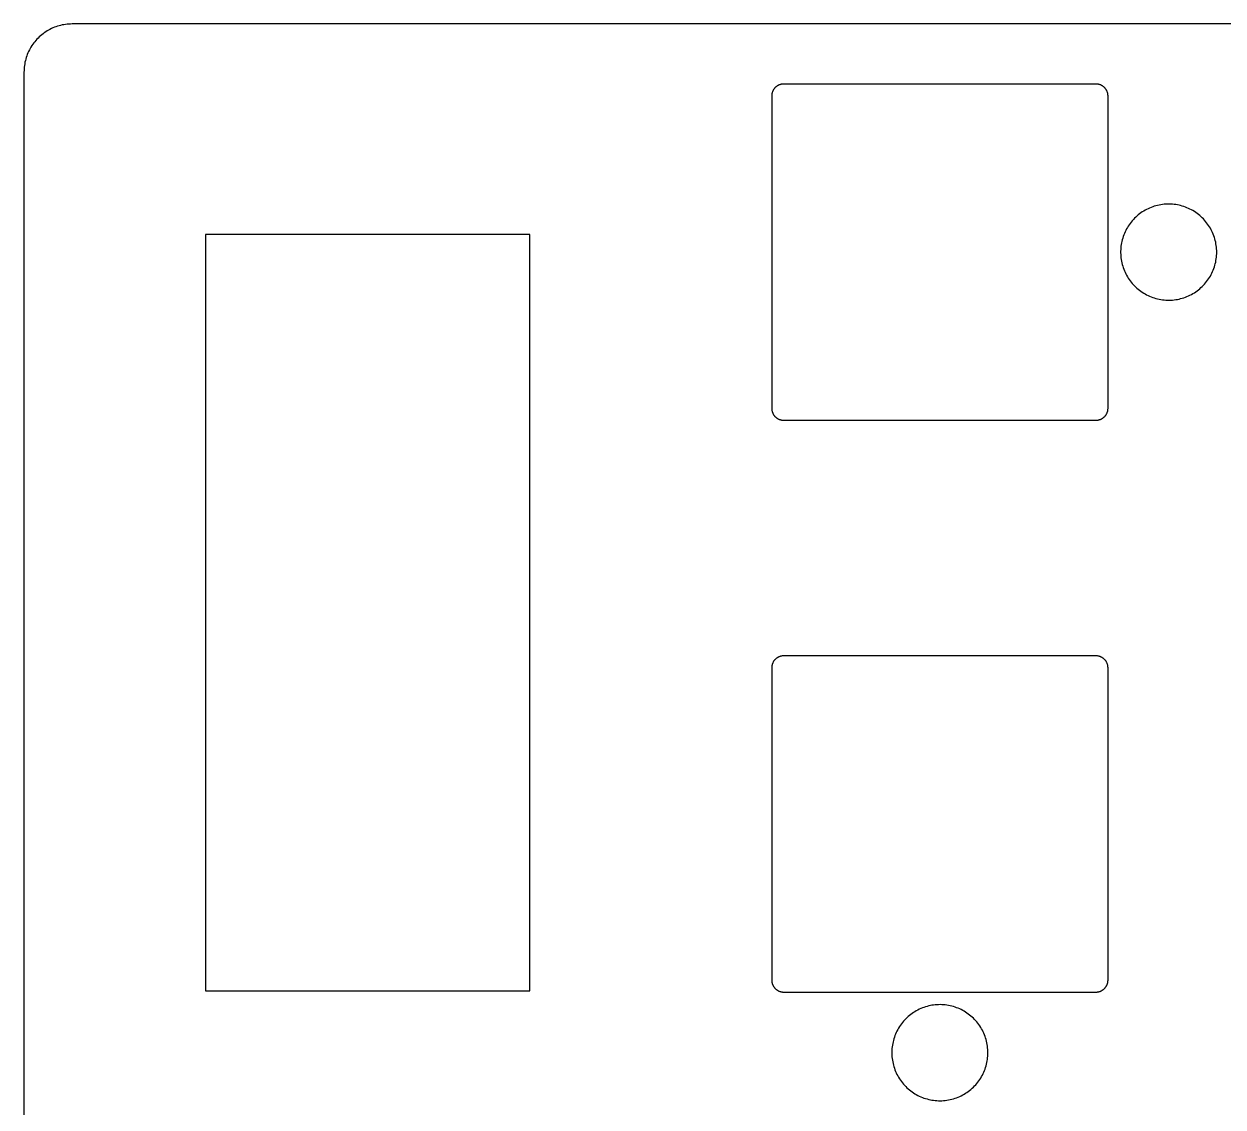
# Model space of a CAD drawing. Header units: millimetres. Extents: x 93 to 198, y -211 to -92.
# Drawn here: x 93.28 to 143.19, y -137.51 to -92.41 of the extents above; entities that cross this region are included whole.
import ezdxf

# ---------------------------------------------------------------- set-up
doc = ezdxf.new("R2010")
doc.units = ezdxf.units.MM
doc.layers.add('switch_plate', color=18, linetype='Continuous', true_color=0x000000)

msp = doc.modelspace()

# ---------------------------------------------------------------- linework, layer by layer
at = {"layer": 'switch_plate'}
for p, q in [((94.072, -92.821), (94.018, -92.863)), ((94.127, -92.781), (94.072, -92.821)), ((94.183, -92.742), (94.127, -92.781)), ((94.241, -92.706), (94.183, -92.742)), ((94.3, -92.671), (94.241, -92.706)), ((94.36, -92.639), (94.3, -92.671)), ((94.421, -92.609), (94.36, -92.639)), ((94.483, -92.58), (94.421, -92.609)), ((94.546, -92.554), (94.483, -92.58)), ((94.61, -92.53), (94.546, -92.554)), ((94.675, -92.508), (94.61, -92.53)), ((94.74, -92.489), (94.675, -92.508)), ((94.807, -92.472), (94.74, -92.489)), ((94.873, -92.457), (94.807, -92.472)), ((94.94, -92.444), (94.873, -92.457)), ((95.008, -92.433), (94.94, -92.444)), ((95.076, -92.425), (95.008, -92.433)), ((95.144, -92.419), (95.076, -92.425)), ((95.212, -92.416), (95.144, -92.419)), ((95.28, -92.415), (95.212, -92.416)), ((196.055, -92.415), (95.28, -92.415)), ((93.608, -93.318), (93.571, -93.376)), ((93.646, -93.261), (93.608, -93.318)), ((93.686, -93.206), (93.646, -93.261)), ((93.729, -93.153), (93.686, -93.206)), ((93.773, -93.1), (93.729, -93.153)), ((93.818, -93.05), (93.773, -93.1)), ((93.866, -93.001), (93.818, -93.05)), ((93.915, -92.953), (93.866, -93.001)), ((93.966, -92.907), (93.915, -92.953)), ((94.018, -92.863), (93.966, -92.907)), ((93.374, -93.81), (93.354, -93.875)), ((93.396, -93.745), (93.374, -93.81)), ((93.419, -93.681), (93.396, -93.745)), ((93.446, -93.618), (93.419, -93.681)), ((93.474, -93.556), (93.446, -93.618)), ((93.504, -93.495), (93.474, -93.556)), ((93.537, -93.435), (93.504, -93.495)), ((93.571, -93.376), (93.537, -93.435)), ((93.285, -94.278), (93.281, -94.346)), ((93.291, -94.21), (93.285, -94.278)), ((93.299, -94.142), (93.291, -94.21)), ((93.309, -94.075), (93.299, -94.142)), ((93.322, -94.008), (93.309, -94.075)), ((93.337, -93.941), (93.322, -94.008)), ((93.354, -93.875), (93.337, -93.941)), ((93.281, -94.346), (93.28, -94.415)), ((93.28, -94.415), (93.28, -209.427)), ((139.718, -100.324), (139.664, -100.367)), ((139.774, -100.283), (139.718, -100.324)), ((139.832, -100.243), (139.774, -100.283)), ((139.89, -100.206), (139.832, -100.243)), ((139.95, -100.171), (139.89, -100.206)), ((140.011, -100.138), (139.95, -100.171)), ((140.073, -100.107), (140.011, -100.138)), ((140.137, -100.079), (140.073, -100.107)), ((140.201, -100.052), (140.137, -100.079)), ((140.266, -100.028), (140.201, -100.052)), ((140.332, -100.006), (140.266, -100.028)), ((140.398, -99.987), (140.332, -100.006)), ((140.466, -99.969), (140.398, -99.987)), ((140.533, -99.954), (140.466, -99.969)), ((140.602, -99.942), (140.533, -99.954)), ((140.67, -99.932), (140.602, -99.942)), ((140.739, -99.924), (140.67, -99.932)), ((140.809, -99.918), (140.739, -99.924)), ((140.878, -99.915), (140.809, -99.918)), ((140.947, -99.915), (140.878, -99.915)), ((141.017, -99.917), (140.947, -99.915)), ((141.086, -99.921), (141.017, -99.917)), ((141.155, -99.927), (141.086, -99.921)), ((141.224, -99.936), (141.155, -99.927)), ((141.293, -99.948), (141.224, -99.936)), ((141.361, -99.962), (141.293, -99.948)), ((141.428, -99.978), (141.361, -99.962)), ((141.495, -99.996), (141.428, -99.978)), ((141.561, -100.017), (141.495, -99.996)), ((141.627, -100.04), (141.561, -100.017)), ((141.691, -100.065), (141.627, -100.04)), ((141.755, -100.093), (141.691, -100.065)), ((141.818, -100.123), (141.755, -100.093)), ((141.88, -100.154), (141.818, -100.123)), ((141.94, -100.188), (141.88, -100.154)), ((141.999, -100.225), (141.94, -100.188)), ((142.057, -100.263), (141.999, -100.225)), ((142.114, -100.303), (142.057, -100.263)), ((142.169, -100.345), (142.114, -100.303)), ((139.288, -100.773), (139.249, -100.831)), ((139.328, -100.717), (139.288, -100.773)), ((139.371, -100.662), (139.328, -100.717)), ((139.415, -100.609), (139.371, -100.662)), ((139.462, -100.557), (139.415, -100.609)), ((139.51, -100.507), (139.462, -100.557)), ((139.559, -100.458), (139.51, -100.507)), ((139.611, -100.412), (139.559, -100.458)), ((139.664, -100.367), (139.611, -100.412)), ((142.223, -100.389), (142.169, -100.345)), ((142.275, -100.435), (142.223, -100.389)), ((142.326, -100.482), (142.275, -100.435)), ((142.375, -100.532), (142.326, -100.482)), ((142.422, -100.582), (142.375, -100.532)), ((142.467, -100.635), (142.422, -100.582)), ((142.511, -100.689), (142.467, -100.635)), ((142.552, -100.745), (142.511, -100.689)), ((142.592, -100.802), (142.552, -100.745)), ((142.629, -100.86), (142.592, -100.802)), ((114.343, -101.178, 4.615), (100.843, -101.178, 4.615)), ((100.843, -101.178, 4.615), (100.843, -132.678, 4.615)), ((114.343, -132.678, 4.615), (114.343, -101.178, 4.615)), ((139.038, -101.267), (139.016, -101.333)), ((139.061, -101.202), (139.038, -101.267)), ((139.087, -101.137), (139.061, -101.202)), ((139.115, -101.074), (139.087, -101.137)), ((139.146, -101.011), (139.115, -101.074)), ((139.178, -100.95), (139.146, -101.011)), ((139.213, -100.89), (139.178, -100.95)), ((139.249, -100.831), (139.213, -100.89)), ((142.665, -100.92), (142.629, -100.86)), ((142.698, -100.981), (142.665, -100.92)), ((142.73, -101.042), (142.698, -100.981)), ((142.759, -101.105), (142.73, -101.042)), ((142.786, -101.169), (142.759, -101.105)), ((142.811, -101.234), (142.786, -101.169)), ((142.833, -101.3), (142.811, -101.234)), ((142.853, -101.366), (142.833, -101.3)), ((138.933, -101.811), (138.93, -101.88)), ((138.938, -101.741), (138.933, -101.811)), ((138.945, -101.672), (138.938, -101.741)), ((138.954, -101.604), (138.945, -101.672)), ((138.966, -101.535), (138.954, -101.604)), ((138.981, -101.467), (138.966, -101.535)), ((138.997, -101.4), (138.981, -101.467)), ((139.016, -101.333), (138.997, -101.4)), ((142.871, -101.433), (142.853, -101.366)), ((142.887, -101.501), (142.871, -101.433)), ((142.9, -101.569), (142.887, -101.501)), ((142.911, -101.638), (142.9, -101.569)), ((142.919, -101.707), (142.911, -101.638)), ((142.925, -101.776), (142.919, -101.707)), ((142.929, -101.845), (142.925, -101.776)), ((138.93, -101.88), (138.93, -101.949)), ((138.93, -101.949), (138.933, -102.019)), ((138.933, -102.019), (138.938, -102.088)), ((138.938, -102.088), (138.945, -102.157)), ((138.945, -102.157), (138.954, -102.226)), ((138.954, -102.226), (138.966, -102.294)), ((138.966, -102.294), (138.981, -102.362)), ((142.887, -102.328), (142.9, -102.26)), ((142.9, -102.26), (142.911, -102.192)), ((142.911, -102.192), (142.919, -102.123)), ((142.919, -102.123), (142.925, -102.053)), ((142.925, -102.053), (142.929, -101.984)), ((142.93, -101.915), (142.929, -101.845)), ((142.929, -101.984), (142.93, -101.915)), ((138.981, -102.362), (138.997, -102.43)), ((138.997, -102.43), (139.016, -102.496)), ((139.016, -102.496), (139.038, -102.562)), ((139.038, -102.562), (139.061, -102.628)), ((139.061, -102.628), (139.087, -102.692)), ((139.087, -102.692), (139.115, -102.756)), ((139.115, -102.756), (139.146, -102.818)), ((139.146, -102.818), (139.178, -102.879)), ((142.698, -102.849), (142.73, -102.787)), ((142.73, -102.787), (142.759, -102.724)), ((142.759, -102.724), (142.786, -102.66)), ((142.786, -102.66), (142.811, -102.595)), ((142.811, -102.595), (142.833, -102.529)), ((142.833, -102.529), (142.853, -102.463)), ((142.853, -102.463), (142.871, -102.396)), ((142.871, -102.396), (142.887, -102.328)), ((139.178, -102.879), (139.213, -102.94)), ((139.213, -102.94), (139.249, -102.999)), ((139.249, -102.999), (139.288, -103.056)), ((139.288, -103.056), (139.328, -103.113)), ((139.328, -103.113), (139.371, -103.168)), ((139.371, -103.168), (139.415, -103.221)), ((139.415, -103.221), (139.462, -103.273)), ((139.462, -103.273), (139.51, -103.323)), ((142.326, -103.347), (142.375, -103.298)), ((142.375, -103.298), (142.422, -103.247)), ((142.422, -103.247), (142.467, -103.194)), ((142.467, -103.194), (142.511, -103.14)), ((142.511, -103.14), (142.552, -103.085)), ((142.552, -103.085), (142.592, -103.028)), ((142.592, -103.028), (142.629, -102.969)), ((142.629, -102.969), (142.665, -102.91)), ((142.665, -102.91), (142.698, -102.849)), ((139.51, -103.323), (139.559, -103.371)), ((139.559, -103.371), (139.611, -103.418)), ((139.611, -103.418), (139.664, -103.463)), ((139.664, -103.463), (139.718, -103.506)), ((139.718, -103.506), (139.774, -103.547)), ((139.774, -103.547), (139.832, -103.586)), ((139.832, -103.586), (139.89, -103.623)), ((139.89, -103.623), (139.95, -103.658)), ((139.95, -103.658), (140.011, -103.691)), ((140.011, -103.691), (140.073, -103.722)), ((140.073, -103.722), (140.137, -103.751)), ((140.137, -103.751), (140.201, -103.777)), ((140.201, -103.777), (140.266, -103.801)), ((140.266, -103.801), (140.332, -103.823)), ((141.495, -103.833), (141.561, -103.812)), ((141.561, -103.812), (141.627, -103.789)), ((141.627, -103.789), (141.691, -103.764)), ((141.691, -103.764), (141.755, -103.737)), ((141.755, -103.737), (141.818, -103.707)), ((141.818, -103.707), (141.88, -103.675)), ((141.88, -103.675), (141.94, -103.641)), ((141.94, -103.641), (141.999, -103.605)), ((141.999, -103.605), (142.057, -103.567)), ((142.057, -103.567), (142.114, -103.527)), ((142.114, -103.527), (142.169, -103.485)), ((142.169, -103.485), (142.223, -103.441)), ((142.223, -103.441), (142.275, -103.395)), ((142.275, -103.395), (142.326, -103.347)), ((140.332, -103.823), (140.398, -103.843)), ((140.398, -103.843), (140.466, -103.86)), ((140.466, -103.86), (140.533, -103.875)), ((140.533, -103.875), (140.602, -103.888)), ((140.602, -103.888), (140.67, -103.898)), ((140.67, -103.898), (140.739, -103.906)), ((140.739, -103.906), (140.809, -103.911)), ((140.809, -103.911), (140.878, -103.914)), ((140.878, -103.914), (140.947, -103.915)), ((140.947, -103.915), (141.017, -103.913)), ((141.017, -103.913), (141.086, -103.909)), ((141.086, -103.909), (141.155, -103.902)), ((141.155, -103.902), (141.224, -103.893)), ((141.224, -103.893), (141.293, -103.882)), ((141.293, -103.882), (141.361, -103.868)), ((141.361, -103.868), (141.428, -103.852)), ((141.428, -103.852), (141.495, -103.833)), ((100.843, -132.678, 4.615), (114.343, -132.678, 4.615)), ((131.215, -133.262, 0.8), (131.146, -133.269, 0.8)), ((131.284, -133.256, 0.8), (131.215, -133.262, 0.8)), ((131.353, -133.253, 0.8), (131.284, -133.256, 0.8)), ((131.423, -133.252, 0.8), (131.353, -133.253, 0.8)), ((131.492, -133.254, 0.8), (131.423, -133.252, 0.8)), ((131.561, -133.259, 0.8), (131.492, -133.254, 0.8)), ((131.63, -133.265, 0.8), (131.561, -133.259, 0.8)), ((131.699, -133.274, 0.8), (131.63, -133.265, 0.8)), ((130.086, -133.749, 0.8), (130.035, -133.796, 0.8)), ((130.139, -133.704, 0.8), (130.086, -133.749, 0.8)), ((130.193, -133.661, 0.8), (130.139, -133.704, 0.8)), ((130.249, -133.62, 0.8), (130.193, -133.661, 0.8)), ((130.307, -133.581, 0.8), (130.249, -133.62, 0.8)), ((130.365, -133.544, 0.8), (130.307, -133.581, 0.8)), ((130.425, -133.509, 0.8), (130.365, -133.544, 0.8)), ((130.486, -133.476, 0.8), (130.425, -133.509, 0.8)), ((130.549, -133.445, 0.8), (130.486, -133.476, 0.8)), ((130.612, -133.416, 0.8), (130.549, -133.445, 0.8)), ((130.676, -133.39, 0.8), (130.612, -133.416, 0.8)), ((130.741, -133.366, 0.8), (130.676, -133.39, 0.8)), ((130.807, -133.344, 0.8), (130.741, -133.366, 0.8)), ((130.874, -133.324, 0.8), (130.807, -133.344, 0.8)), ((130.941, -133.307, 0.8), (130.874, -133.324, 0.8)), ((131.009, -133.292, 0.8), (130.941, -133.307, 0.8)), ((131.077, -133.28, 0.8), (131.009, -133.292, 0.8)), ((131.146, -133.269, 0.8), (131.077, -133.28, 0.8)), ((131.768, -133.286, 0.8), (131.699, -133.274, 0.8)), ((131.836, -133.299, 0.8), (131.768, -133.286, 0.8)), ((131.903, -133.315, 0.8), (131.836, -133.299, 0.8)), ((131.97, -133.334, 0.8), (131.903, -133.315, 0.8)), ((132.036, -133.355, 0.8), (131.97, -133.334, 0.8)), ((132.102, -133.378, 0.8), (132.036, -133.355, 0.8)), ((132.167, -133.403, 0.8), (132.102, -133.378, 0.8)), ((132.23, -133.431, 0.8), (132.167, -133.403, 0.8)), ((132.293, -133.46, 0.8), (132.23, -133.431, 0.8)), ((132.355, -133.492, 0.8), (132.293, -133.46, 0.8)), ((132.415, -133.526, 0.8), (132.355, -133.492, 0.8)), ((132.475, -133.562, 0.8), (132.415, -133.526, 0.8)), ((132.533, -133.6, 0.8), (132.475, -133.562, 0.8)), ((132.589, -133.641, 0.8), (132.533, -133.6, 0.8)), ((132.644, -133.683, 0.8), (132.589, -133.641, 0.8)), ((132.698, -133.727, 0.8), (132.644, -133.683, 0.8)), ((132.75, -133.772, 0.8), (132.698, -133.727, 0.8)), ((129.688, -134.227, 0.8), (129.653, -134.288, 0.8)), ((129.724, -134.168, 0.8), (129.688, -134.227, 0.8)), ((129.763, -134.111, 0.8), (129.724, -134.168, 0.8)), ((129.804, -134.054, 0.8), (129.763, -134.111, 0.8)), ((129.846, -134, 0.8), (129.804, -134.054, 0.8)), ((129.891, -133.946, 0.8), (129.846, -134, 0.8)), ((129.937, -133.894, 0.8), (129.891, -133.946, 0.8)), ((129.985, -133.844, 0.8), (129.937, -133.894, 0.8)), ((130.035, -133.796, 0.8), (129.985, -133.844, 0.8)), ((132.801, -133.82, 0.8), (132.75, -133.772, 0.8)), ((132.85, -133.869, 0.8), (132.801, -133.82, 0.8)), ((132.897, -133.92, 0.8), (132.85, -133.869, 0.8)), ((132.942, -133.973, 0.8), (132.897, -133.92, 0.8)), ((132.986, -134.027, 0.8), (132.942, -133.973, 0.8)), ((133.027, -134.082, 0.8), (132.986, -134.027, 0.8)), ((133.067, -134.139, 0.8), (133.027, -134.082, 0.8)), ((133.105, -134.198, 0.8), (133.067, -134.139, 0.8)), ((133.14, -134.257, 0.8), (133.105, -134.198, 0.8)), ((133.174, -134.318, 0.8), (133.14, -134.257, 0.8)), ((129.473, -134.738, 0.8), (129.456, -134.805, 0.8)), ((129.492, -134.671, 0.8), (129.473, -134.738, 0.8)), ((129.513, -134.605, 0.8), (129.492, -134.671, 0.8)), ((129.537, -134.539, 0.8), (129.513, -134.605, 0.8)), ((129.563, -134.475, 0.8), (129.537, -134.539, 0.8)), ((129.591, -134.412, 0.8), (129.563, -134.475, 0.8)), ((129.621, -134.349, 0.8), (129.591, -134.412, 0.8)), ((129.653, -134.288, 0.8), (129.621, -134.349, 0.8)), ((133.205, -134.38, 0.8), (133.174, -134.318, 0.8)), ((133.234, -134.443, 0.8), (133.205, -134.38, 0.8)), ((133.261, -134.507, 0.8), (133.234, -134.443, 0.8)), ((133.286, -134.572, 0.8), (133.261, -134.507, 0.8)), ((133.308, -134.638, 0.8), (133.286, -134.572, 0.8)), ((133.329, -134.704, 0.8), (133.308, -134.638, 0.8)), ((133.347, -134.771, 0.8), (133.329, -134.704, 0.8)), ((129.408, -135.148, 0.8), (129.406, -135.218, 0.8)), ((129.406, -135.218, 0.8), (129.406, -135.287, 0.8)), ((129.413, -135.079, 0.8), (129.408, -135.148, 0.8)), ((129.42, -135.01, 0.8), (129.413, -135.079, 0.8)), ((129.43, -134.941, 0.8), (129.42, -135.01, 0.8)), ((129.442, -134.873, 0.8), (129.43, -134.941, 0.8)), ((129.456, -134.805, 0.8), (129.442, -134.873, 0.8)), ((133.362, -134.839, 0.8), (133.347, -134.771, 0.8)), ((133.375, -134.907, 0.8), (133.362, -134.839, 0.8)), ((133.386, -134.976, 0.8), (133.375, -134.907, 0.8)), ((133.394, -135.044, 0.8), (133.386, -134.976, 0.8)), ((133.4, -135.114, 0.8), (133.394, -135.044, 0.8)), ((133.404, -135.183, 0.8), (133.4, -135.114, 0.8)), ((133.405, -135.252, 0.8), (133.404, -135.183, 0.8)), ((133.404, -135.322, 0.8), (133.405, -135.252, 0.8)), ((129.406, -135.287, 0.8), (129.408, -135.356, 0.8)), ((129.408, -135.356, 0.8), (129.413, -135.426, 0.8)), ((129.413, -135.426, 0.8), (129.42, -135.495, 0.8)), ((129.42, -135.495, 0.8), (129.43, -135.564, 0.8)), ((129.43, -135.564, 0.8), (129.442, -135.632, 0.8)), ((129.442, -135.632, 0.8), (129.456, -135.7, 0.8)), ((129.456, -135.7, 0.8), (129.473, -135.767, 0.8)), ((133.329, -135.801, 0.8), (133.347, -135.734, 0.8)), ((133.347, -135.734, 0.8), (133.362, -135.666, 0.8)), ((133.362, -135.666, 0.8), (133.375, -135.598, 0.8)), ((133.375, -135.598, 0.8), (133.386, -135.529, 0.8)), ((133.386, -135.529, 0.8), (133.394, -135.46, 0.8)), ((133.394, -135.46, 0.8), (133.4, -135.391, 0.8)), ((133.4, -135.391, 0.8), (133.404, -135.322, 0.8)), ((129.473, -135.767, 0.8), (129.492, -135.834, 0.8)), ((129.492, -135.834, 0.8), (129.513, -135.9, 0.8)), ((129.513, -135.9, 0.8), (129.537, -135.965, 0.8)), ((129.537, -135.965, 0.8), (129.563, -136.03, 0.8)), ((129.563, -136.03, 0.8), (129.591, -136.093, 0.8)), ((129.591, -136.093, 0.8), (129.621, -136.156, 0.8)), ((129.621, -136.156, 0.8), (129.653, -136.217, 0.8)), ((129.653, -136.217, 0.8), (129.688, -136.277, 0.8)), ((133.105, -136.307, 0.8), (133.14, -136.247, 0.8)), ((133.14, -136.247, 0.8), (133.174, -136.187, 0.8)), ((133.174, -136.187, 0.8), (133.205, -136.125, 0.8)), ((133.205, -136.125, 0.8), (133.234, -136.062, 0.8)), ((133.234, -136.062, 0.8), (133.261, -135.998, 0.8)), ((133.261, -135.998, 0.8), (133.286, -135.933, 0.8)), ((133.286, -135.933, 0.8), (133.308, -135.867, 0.8)), ((133.308, -135.867, 0.8), (133.329, -135.801, 0.8)), ((129.688, -136.277, 0.8), (129.724, -136.336, 0.8)), ((129.724, -136.336, 0.8), (129.763, -136.394, 0.8)), ((129.763, -136.394, 0.8), (129.804, -136.45, 0.8)), ((129.804, -136.45, 0.8), (129.846, -136.505, 0.8)), ((129.846, -136.505, 0.8), (129.891, -136.559, 0.8)), ((129.891, -136.559, 0.8), (129.937, -136.61, 0.8)), ((129.937, -136.61, 0.8), (129.985, -136.66, 0.8)), ((129.985, -136.66, 0.8), (130.035, -136.709, 0.8)), ((130.035, -136.709, 0.8), (130.086, -136.756, 0.8)), ((130.086, -136.756, 0.8), (130.139, -136.8, 0.8)), ((132.698, -136.778, 0.8), (132.75, -136.732, 0.8)), ((132.75, -136.732, 0.8), (132.801, -136.685, 0.8)), ((132.801, -136.685, 0.8), (132.85, -136.636, 0.8)), ((132.85, -136.636, 0.8), (132.897, -136.585, 0.8)), ((132.897, -136.585, 0.8), (132.942, -136.532, 0.8)), ((132.942, -136.532, 0.8), (132.986, -136.478, 0.8)), ((132.986, -136.478, 0.8), (133.027, -136.422, 0.8)), ((133.027, -136.422, 0.8), (133.067, -136.365, 0.8)), ((133.067, -136.365, 0.8), (133.105, -136.307, 0.8)), ((130.139, -136.8, 0.8), (130.193, -136.844, 0.8)), ((130.193, -136.844, 0.8), (130.249, -136.885, 0.8)), ((130.249, -136.885, 0.8), (130.307, -136.924, 0.8)), ((130.307, -136.924, 0.8), (130.365, -136.961, 0.8)), ((130.365, -136.961, 0.8), (130.425, -136.996, 0.8)), ((130.425, -136.996, 0.8), (130.486, -137.029, 0.8)), ((130.486, -137.029, 0.8), (130.549, -137.06, 0.8)), ((130.549, -137.06, 0.8), (130.612, -137.088, 0.8)), ((130.612, -137.088, 0.8), (130.676, -137.115, 0.8)), ((130.676, -137.115, 0.8), (130.741, -137.139, 0.8)), ((130.741, -137.139, 0.8), (130.807, -137.161, 0.8)), ((130.807, -137.161, 0.8), (130.874, -137.18, 0.8)), ((130.874, -137.18, 0.8), (130.941, -137.198, 0.8)), ((130.941, -137.198, 0.8), (131.009, -137.213, 0.8)), ((131.009, -137.213, 0.8), (131.077, -137.225, 0.8)), ((131.077, -137.225, 0.8), (131.146, -137.235, 0.8)), ((131.146, -137.235, 0.8), (131.215, -137.243, 0.8)), ((131.215, -137.243, 0.8), (131.284, -137.249, 0.8)), ((131.284, -137.249, 0.8), (131.353, -137.252, 0.8)), ((131.353, -137.252, 0.8), (131.423, -137.252, 0.8)), ((131.423, -137.252, 0.8), (131.492, -137.251, 0.8)), ((131.492, -137.251, 0.8), (131.561, -137.246, 0.8)), ((131.561, -137.246, 0.8), (131.63, -137.24, 0.8)), ((131.63, -137.24, 0.8), (131.699, -137.231, 0.8)), ((131.699, -137.231, 0.8), (131.768, -137.219, 0.8)), ((131.768, -137.219, 0.8), (131.836, -137.206, 0.8)), ((131.836, -137.206, 0.8), (131.903, -137.189, 0.8)), ((131.903, -137.189, 0.8), (131.97, -137.171, 0.8)), ((131.97, -137.171, 0.8), (132.036, -137.15, 0.8)), ((132.036, -137.15, 0.8), (132.102, -137.127, 0.8)), ((132.102, -137.127, 0.8), (132.167, -137.102, 0.8)), ((132.167, -137.102, 0.8), (132.23, -137.074, 0.8)), ((132.23, -137.074, 0.8), (132.293, -137.045, 0.8)), ((132.293, -137.045, 0.8), (132.355, -137.013, 0.8)), ((132.355, -137.013, 0.8), (132.415, -136.979, 0.8)), ((132.415, -136.979, 0.8), (132.475, -136.943, 0.8)), ((132.475, -136.943, 0.8), (132.533, -136.904, 0.8)), ((132.533, -136.904, 0.8), (132.589, -136.864, 0.8)), ((132.589, -136.864, 0.8), (132.644, -136.822, 0.8)), ((132.644, -136.822, 0.8), (132.698, -136.778, 0.8))]:
    msp.add_line(p, q, dxfattribs=at)
at = {"layer": 'switch_plate', "color": 18, "true_color": 0x000000}
for p, q in [((124.412, -95.33), (124.41, -95.347)), ((124.415, -95.313), (124.412, -95.33)), ((124.419, -95.296), (124.415, -95.313)), ((124.424, -95.28), (124.419, -95.296)), ((124.428, -95.263), (124.424, -95.28)), ((124.434, -95.247), (124.428, -95.263)), ((124.44, -95.231), (124.434, -95.247)), ((124.446, -95.216), (124.44, -95.231)), ((124.454, -95.2), (124.446, -95.216)), ((124.461, -95.185), (124.454, -95.2)), ((124.469, -95.17), (124.461, -95.185)), ((124.478, -95.155), (124.469, -95.17)), ((124.487, -95.14), (124.478, -95.155)), ((124.497, -95.126), (124.487, -95.14)), ((124.507, -95.113), (124.497, -95.126)), ((124.517, -95.099), (124.507, -95.113)), ((124.528, -95.086), (124.517, -95.099)), ((124.54, -95.073), (124.528, -95.086)), ((124.551, -95.061), (124.54, -95.073)), ((124.564, -95.049), (124.551, -95.061)), ((124.576, -95.038), (124.564, -95.049)), ((124.589, -95.027), (124.576, -95.038)), ((124.603, -95.016), (124.589, -95.027)), ((124.617, -95.006), (124.603, -95.016)), ((124.631, -94.997), (124.617, -95.006)), ((124.645, -94.988), (124.631, -94.997)), ((124.66, -94.979), (124.645, -94.988)), ((124.675, -94.971), (124.66, -94.979)), ((124.69, -94.963), (124.675, -94.971)), ((124.706, -94.956), (124.69, -94.963)), ((124.722, -94.95), (124.706, -94.956)), ((124.738, -94.944), (124.722, -94.95)), ((124.754, -94.938), (124.738, -94.944)), ((124.77, -94.933), (124.754, -94.938)), ((124.787, -94.929), (124.77, -94.933)), ((124.803, -94.925), (124.787, -94.929)), ((124.82, -94.922), (124.803, -94.925)), ((124.837, -94.919), (124.82, -94.922)), ((124.854, -94.917), (124.837, -94.919)), ((124.871, -94.916), (124.854, -94.917)), ((124.888, -94.915), (124.871, -94.916)), ((124.905, -94.915), (124.888, -94.915)), ((137.905, -94.915), (124.905, -94.915)), ((137.922, -94.915), (137.905, -94.915)), ((137.939, -94.916), (137.922, -94.915)), ((137.956, -94.917), (137.939, -94.916)), ((137.973, -94.919), (137.956, -94.917)), ((137.99, -94.922), (137.973, -94.919)), ((138.007, -94.925), (137.99, -94.922)), ((138.023, -94.929), (138.007, -94.925)), ((138.04, -94.933), (138.023, -94.929)), ((138.056, -94.938), (138.04, -94.933)), ((138.072, -94.944), (138.056, -94.938)), ((138.088, -94.95), (138.072, -94.944)), ((138.104, -94.956), (138.088, -94.95)), ((138.12, -94.963), (138.104, -94.956)), ((138.135, -94.971), (138.12, -94.963)), ((138.15, -94.979), (138.135, -94.971)), ((138.165, -94.988), (138.15, -94.979)), ((138.179, -94.997), (138.165, -94.988)), ((138.193, -95.006), (138.179, -94.997)), ((138.207, -95.016), (138.193, -95.006)), ((138.221, -95.027), (138.207, -95.016)), ((138.234, -95.038), (138.221, -95.027)), ((138.246, -95.049), (138.234, -95.038)), ((138.259, -95.061), (138.246, -95.049)), ((138.27, -95.073), (138.259, -95.061)), ((138.282, -95.086), (138.27, -95.073)), ((138.293, -95.099), (138.282, -95.086)), ((138.303, -95.113), (138.293, -95.099)), ((138.314, -95.126), (138.303, -95.113)), ((138.323, -95.14), (138.314, -95.126)), ((138.332, -95.155), (138.323, -95.14)), ((138.341, -95.17), (138.332, -95.155)), ((138.349, -95.185), (138.341, -95.17)), ((138.357, -95.2), (138.349, -95.185)), ((138.364, -95.216), (138.357, -95.2)), ((138.37, -95.231), (138.364, -95.216)), ((138.376, -95.247), (138.37, -95.231)), ((138.382, -95.263), (138.376, -95.247)), ((138.386, -95.28), (138.382, -95.263)), ((138.391, -95.296), (138.386, -95.28)), ((138.395, -95.313), (138.391, -95.296)), ((138.398, -95.33), (138.395, -95.313)), ((138.4, -95.347), (138.398, -95.33)), ((124.406, -95.381), (124.405, -95.398)), ((124.405, -95.398), (124.405, -95.415)), ((124.405, -95.415), (124.405, -108.415)), ((124.408, -95.364), (124.406, -95.381)), ((124.41, -95.347), (124.408, -95.364)), ((138.402, -95.364), (138.4, -95.347)), ((138.404, -95.381), (138.402, -95.364)), ((138.405, -95.398), (138.404, -95.381)), ((138.405, -95.415), (138.405, -95.398)), ((138.405, -108.415), (138.405, -95.415)), ((124.405, -108.415), (124.405, -108.432)), ((124.405, -108.432), (124.406, -108.449)), ((124.406, -108.449), (124.408, -108.466)), ((124.408, -108.466), (124.41, -108.483)), ((124.41, -108.483), (124.412, -108.5)), ((124.412, -108.5), (124.415, -108.516)), ((124.415, -108.516), (124.419, -108.533)), ((124.419, -108.533), (124.424, -108.55)), ((124.424, -108.55), (124.428, -108.566)), ((124.428, -108.566), (124.434, -108.582)), ((124.434, -108.582), (124.44, -108.598)), ((124.44, -108.598), (124.446, -108.614)), ((124.446, -108.614), (124.454, -108.629)), ((124.454, -108.629), (124.461, -108.645)), ((124.461, -108.645), (124.469, -108.66)), ((124.469, -108.66), (124.478, -108.675)), ((124.478, -108.675), (124.487, -108.689)), ((124.487, -108.689), (124.497, -108.703)), ((124.497, -108.703), (124.507, -108.717)), ((124.507, -108.717), (124.517, -108.73)), ((124.517, -108.73), (124.528, -108.743)), ((124.528, -108.743), (124.54, -108.756)), ((124.54, -108.756), (124.551, -108.768)), ((124.551, -108.768), (124.564, -108.78)), ((124.564, -108.78), (124.576, -108.792)), ((124.576, -108.792), (124.589, -108.803)), ((124.589, -108.803), (124.603, -108.813)), ((138.207, -108.813), (138.221, -108.803)), ((138.221, -108.803), (138.234, -108.792)), ((138.234, -108.792), (138.246, -108.78)), ((138.246, -108.78), (138.259, -108.768)), ((138.259, -108.768), (138.27, -108.756)), ((138.27, -108.756), (138.282, -108.743)), ((138.282, -108.743), (138.293, -108.73)), ((138.293, -108.73), (138.303, -108.717)), ((138.303, -108.717), (138.314, -108.703)), ((138.314, -108.703), (138.323, -108.689)), ((138.323, -108.689), (138.332, -108.675)), ((138.332, -108.675), (138.341, -108.66)), ((138.341, -108.66), (138.349, -108.645)), ((138.349, -108.645), (138.357, -108.629)), ((138.357, -108.629), (138.364, -108.614)), ((138.364, -108.614), (138.37, -108.598)), ((138.37, -108.598), (138.376, -108.582)), ((138.376, -108.582), (138.382, -108.566)), ((138.382, -108.566), (138.386, -108.55)), ((138.386, -108.55), (138.391, -108.533)), ((138.391, -108.533), (138.395, -108.516)), ((138.395, -108.516), (138.398, -108.5)), ((138.398, -108.5), (138.4, -108.483)), ((138.4, -108.483), (138.402, -108.466)), ((138.402, -108.466), (138.404, -108.449)), ((138.404, -108.449), (138.405, -108.432)), ((138.405, -108.432), (138.405, -108.415)), ((124.603, -108.813), (124.617, -108.823)), ((124.617, -108.823), (124.631, -108.833)), ((124.631, -108.833), (124.645, -108.842)), ((124.645, -108.842), (124.66, -108.851)), ((124.66, -108.851), (124.675, -108.859)), ((124.675, -108.859), (124.69, -108.866)), ((124.69, -108.866), (124.706, -108.873)), ((124.706, -108.873), (124.722, -108.88)), ((124.722, -108.88), (124.738, -108.886)), ((124.738, -108.886), (124.754, -108.891)), ((124.754, -108.891), (124.77, -108.896)), ((124.77, -108.896), (124.787, -108.901)), ((124.787, -108.901), (124.803, -108.904)), ((124.803, -108.904), (124.82, -108.907)), ((124.82, -108.907), (124.837, -108.91)), ((124.837, -108.91), (124.854, -108.912)), ((124.854, -108.912), (124.871, -108.914)), ((124.871, -108.914), (124.888, -108.914)), ((124.888, -108.914), (124.905, -108.915)), ((124.905, -108.915), (137.905, -108.915)), ((137.905, -108.915), (137.922, -108.914)), ((137.922, -108.914), (137.939, -108.914)), ((137.939, -108.914), (137.956, -108.912)), ((137.956, -108.912), (137.973, -108.91)), ((137.973, -108.91), (137.99, -108.907)), ((137.99, -108.907), (138.007, -108.904)), ((138.007, -108.904), (138.023, -108.901)), ((138.023, -108.901), (138.04, -108.896)), ((138.04, -108.896), (138.056, -108.891)), ((138.056, -108.891), (138.072, -108.886)), ((138.072, -108.886), (138.088, -108.88)), ((138.088, -108.88), (138.104, -108.873)), ((138.104, -108.873), (138.12, -108.866)), ((138.12, -108.866), (138.135, -108.859)), ((138.135, -108.859), (138.15, -108.851)), ((138.15, -108.851), (138.165, -108.842)), ((138.165, -108.842), (138.179, -108.833)), ((138.179, -108.833), (138.193, -108.823)), ((138.193, -108.823), (138.207, -108.813)), ((124.66, -118.791), (124.645, -118.8)), ((124.675, -118.783), (124.66, -118.791)), ((124.69, -118.776), (124.675, -118.783)), ((124.706, -118.769), (124.69, -118.776)), ((124.722, -118.762), (124.706, -118.769)), ((124.738, -118.756), (124.722, -118.762)), ((124.754, -118.751), (124.738, -118.756)), ((124.77, -118.746), (124.754, -118.751)), ((124.787, -118.741), (124.77, -118.746)), ((124.803, -118.738), (124.787, -118.741)), ((124.82, -118.734), (124.803, -118.738)), ((124.837, -118.732), (124.82, -118.734)), ((124.854, -118.73), (124.837, -118.732)), ((124.871, -118.728), (124.854, -118.73)), ((124.888, -118.728), (124.871, -118.728)), ((124.905, -118.727), (124.888, -118.728)), ((137.905, -118.727), (124.905, -118.727)), ((137.922, -118.728), (137.905, -118.727)), ((137.939, -118.728), (137.922, -118.728)), ((137.956, -118.73), (137.939, -118.728)), ((137.973, -118.732), (137.956, -118.73)), ((137.99, -118.734), (137.973, -118.732)), ((138.007, -118.738), (137.99, -118.734)), ((138.023, -118.741), (138.007, -118.738)), ((138.04, -118.746), (138.023, -118.741)), ((138.056, -118.751), (138.04, -118.746)), ((138.072, -118.756), (138.056, -118.751)), ((138.088, -118.762), (138.072, -118.756)), ((138.104, -118.769), (138.088, -118.762)), ((138.12, -118.776), (138.104, -118.769)), ((138.135, -118.783), (138.12, -118.776)), ((138.15, -118.791), (138.135, -118.783)), ((138.165, -118.8), (138.15, -118.791)), ((124.406, -119.193), (124.405, -119.21)), ((124.405, -119.21), (124.405, -119.227)), ((124.405, -119.227), (124.405, -132.227)), ((124.408, -119.176), (124.406, -119.193)), ((124.41, -119.159), (124.408, -119.176)), ((124.412, -119.142), (124.41, -119.159)), ((124.415, -119.125), (124.412, -119.142)), ((124.419, -119.109), (124.415, -119.125)), ((124.424, -119.092), (124.419, -119.109)), ((124.428, -119.076), (124.424, -119.092)), ((124.434, -119.06), (124.428, -119.076)), ((124.44, -119.044), (124.434, -119.06)), ((124.446, -119.028), (124.44, -119.044)), ((124.454, -119.012), (124.446, -119.028)), ((124.461, -118.997), (124.454, -119.012)), ((124.469, -118.982), (124.461, -118.997)), ((124.478, -118.967), (124.469, -118.982)), ((124.487, -118.953), (124.478, -118.967)), ((124.497, -118.939), (124.487, -118.953)), ((124.507, -118.925), (124.497, -118.939)), ((124.517, -118.912), (124.507, -118.925)), ((124.528, -118.899), (124.517, -118.912)), ((124.54, -118.886), (124.528, -118.899)), ((124.551, -118.874), (124.54, -118.886)), ((124.564, -118.862), (124.551, -118.874)), ((124.576, -118.85), (124.564, -118.862)), ((124.589, -118.839), (124.576, -118.85)), ((124.603, -118.829), (124.589, -118.839)), ((124.617, -118.819), (124.603, -118.829)), ((124.631, -118.809), (124.617, -118.819)), ((124.645, -118.8), (124.631, -118.809)), ((138.179, -118.809), (138.165, -118.8)), ((138.193, -118.819), (138.179, -118.809)), ((138.207, -118.829), (138.193, -118.819)), ((138.221, -118.839), (138.207, -118.829)), ((138.234, -118.85), (138.221, -118.839)), ((138.246, -118.862), (138.234, -118.85)), ((138.259, -118.874), (138.246, -118.862)), ((138.27, -118.886), (138.259, -118.874)), ((138.282, -118.899), (138.27, -118.886)), ((138.293, -118.912), (138.282, -118.899)), ((138.303, -118.925), (138.293, -118.912)), ((138.314, -118.939), (138.303, -118.925)), ((138.323, -118.953), (138.314, -118.939)), ((138.332, -118.967), (138.323, -118.953)), ((138.341, -118.982), (138.332, -118.967)), ((138.349, -118.997), (138.341, -118.982)), ((138.357, -119.012), (138.349, -118.997)), ((138.364, -119.028), (138.357, -119.012)), ((138.37, -119.044), (138.364, -119.028)), ((138.376, -119.06), (138.37, -119.044)), ((138.382, -119.076), (138.376, -119.06)), ((138.386, -119.092), (138.382, -119.076)), ((138.391, -119.109), (138.386, -119.092)), ((138.395, -119.125), (138.391, -119.109)), ((138.398, -119.142), (138.395, -119.125)), ((138.4, -119.159), (138.398, -119.142)), ((138.402, -119.176), (138.4, -119.159)), ((138.404, -119.193), (138.402, -119.176)), ((138.405, -119.21), (138.404, -119.193)), ((138.405, -119.227), (138.405, -119.21)), ((138.405, -132.227), (138.405, -119.227)), ((124.405, -132.227), (124.405, -132.244)), ((124.405, -132.244), (124.406, -132.261)), ((124.406, -132.261), (124.408, -132.278)), ((138.402, -132.278), (138.404, -132.261)), ((138.404, -132.261), (138.405, -132.244)), ((138.405, -132.244), (138.405, -132.227)), ((124.408, -132.278), (124.41, -132.295)), ((124.41, -132.295), (124.412, -132.312)), ((124.412, -132.312), (124.415, -132.329)), ((124.415, -132.329), (124.419, -132.346)), ((124.419, -132.346), (124.424, -132.362)), ((124.424, -132.362), (124.428, -132.378)), ((124.428, -132.378), (124.434, -132.395)), ((124.434, -132.395), (124.44, -132.411)), ((124.44, -132.411), (124.446, -132.426)), ((124.446, -132.426), (124.454, -132.442)), ((124.454, -132.442), (124.461, -132.457)), ((124.461, -132.457), (124.469, -132.472)), ((124.469, -132.472), (124.478, -132.487)), ((124.478, -132.487), (124.487, -132.501)), ((124.487, -132.501), (124.497, -132.516)), ((124.497, -132.516), (124.507, -132.529)), ((124.507, -132.529), (124.517, -132.543)), ((124.517, -132.543), (124.528, -132.556)), ((124.528, -132.556), (124.54, -132.568)), ((124.54, -132.568), (124.551, -132.581)), ((124.551, -132.581), (124.564, -132.593)), ((124.564, -132.593), (124.576, -132.604)), ((124.576, -132.604), (124.589, -132.615)), ((124.589, -132.615), (124.603, -132.626)), ((124.603, -132.626), (124.617, -132.636)), ((124.617, -132.636), (124.631, -132.645)), ((124.631, -132.645), (124.645, -132.654)), ((124.645, -132.654), (124.66, -132.663)), ((124.66, -132.663), (124.675, -132.671)), ((124.675, -132.671), (124.69, -132.679)), ((124.69, -132.679), (124.706, -132.686)), ((124.706, -132.686), (124.722, -132.692)), ((124.722, -132.692), (124.738, -132.698)), ((124.738, -132.698), (124.754, -132.704)), ((124.754, -132.704), (124.77, -132.709)), ((124.77, -132.709), (124.787, -132.713)), ((124.787, -132.713), (124.803, -132.717)), ((124.803, -132.717), (124.82, -132.72)), ((124.82, -132.72), (124.837, -132.723)), ((124.837, -132.723), (124.854, -132.725)), ((124.854, -132.725), (124.871, -132.726)), ((124.871, -132.726), (124.888, -132.727)), ((124.888, -132.727), (124.905, -132.727)), ((124.905, -132.727), (137.905, -132.727)), ((137.905, -132.727), (137.922, -132.727)), ((137.922, -132.727), (137.939, -132.726)), ((137.939, -132.726), (137.956, -132.725)), ((137.956, -132.725), (137.973, -132.723)), ((137.973, -132.723), (137.99, -132.72)), ((137.99, -132.72), (138.007, -132.717)), ((138.007, -132.717), (138.023, -132.713)), ((138.023, -132.713), (138.04, -132.709)), ((138.04, -132.709), (138.056, -132.704)), ((138.056, -132.704), (138.072, -132.698)), ((138.072, -132.698), (138.088, -132.692)), ((138.088, -132.692), (138.104, -132.686)), ((138.104, -132.686), (138.12, -132.679)), ((138.12, -132.679), (138.135, -132.671)), ((138.135, -132.671), (138.15, -132.663)), ((138.15, -132.663), (138.165, -132.654)), ((138.165, -132.654), (138.179, -132.645)), ((138.179, -132.645), (138.193, -132.636)), ((138.193, -132.636), (138.207, -132.626)), ((138.207, -132.626), (138.221, -132.615)), ((138.221, -132.615), (138.234, -132.604)), ((138.234, -132.604), (138.246, -132.593)), ((138.246, -132.593), (138.259, -132.581)), ((138.259, -132.581), (138.27, -132.568)), ((138.27, -132.568), (138.282, -132.556)), ((138.282, -132.556), (138.293, -132.543)), ((138.293, -132.543), (138.303, -132.529)), ((138.303, -132.529), (138.314, -132.516)), ((138.314, -132.516), (138.323, -132.501)), ((138.323, -132.501), (138.332, -132.487)), ((138.332, -132.487), (138.341, -132.472)), ((138.341, -132.472), (138.349, -132.457)), ((138.349, -132.457), (138.357, -132.442)), ((138.357, -132.442), (138.364, -132.426)), ((138.364, -132.426), (138.37, -132.411)), ((138.37, -132.411), (138.376, -132.395)), ((138.376, -132.395), (138.382, -132.378)), ((138.382, -132.378), (138.386, -132.362)), ((138.386, -132.362), (138.391, -132.346)), ((138.391, -132.346), (138.395, -132.329)), ((138.395, -132.329), (138.398, -132.312)), ((138.398, -132.312), (138.4, -132.295)), ((138.4, -132.295), (138.402, -132.278))]:
    msp.add_line(p, q, dxfattribs=at)

doc.saveas('drawing.dxf')
